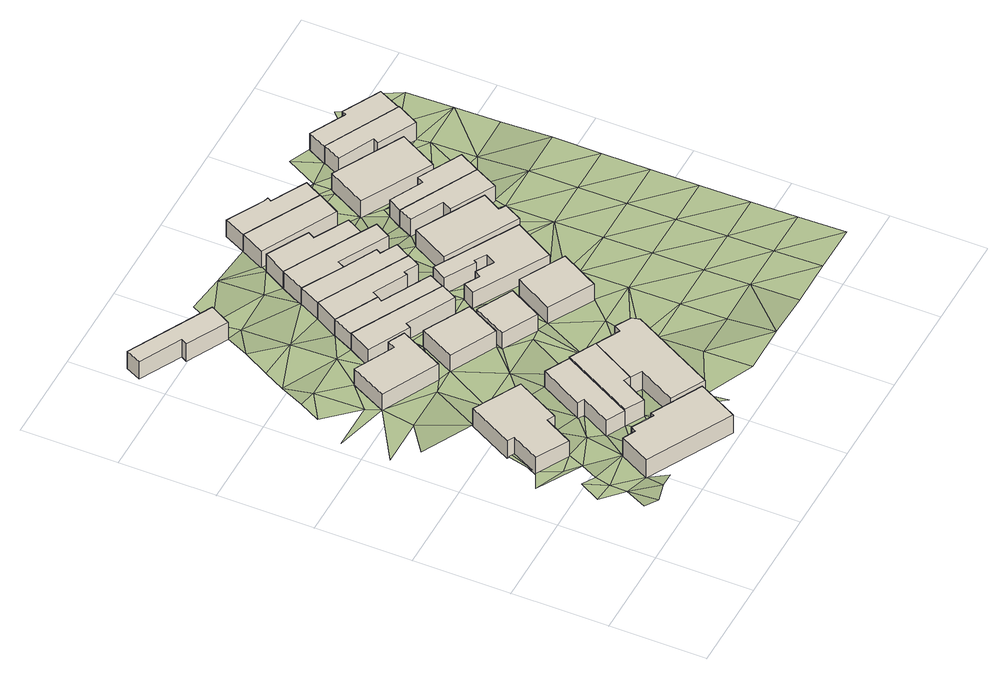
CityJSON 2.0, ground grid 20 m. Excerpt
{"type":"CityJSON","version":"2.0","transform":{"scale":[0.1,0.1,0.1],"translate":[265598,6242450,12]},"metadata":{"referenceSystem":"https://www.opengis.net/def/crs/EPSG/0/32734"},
"CityObjects":{
"building1":{"type":"Building","attributes":{"address":"78 Pope Street Salt River Cape Town","building":"house","building:levels":"1","footprint":{"type":"Polygon"},"plus_code":"C7XPXPXJ+XPX","ground_height":14.66,"building_height":4.1,"roof_height":18.76},"geometry":[{"type":"Solid","lod":"1","boundaries":[[[[0,1,2,3,4,5]],[[1,6,7,3,2]],[[6,8,9,7]],[[8,10,11,9]],[[10,12,13,11]],[[12,14,15,13]],[[14,16,17,15]],[[16,0,5,4,17]],[[4,3,7,9,11,13,15,17]],[[16,14,12,10,8,6,1,0]]]]}]},
"building2":{"type":"Building","attributes":{"address":"32 Chatham Road Salt River Cape Town","building":"house","building:levels":"1","footprint":{"type":"Polygon"},"plus_code":"C8XCXPX5+XCR","ground_height":15.57,"building_height":4.1,"roof_height":19.67},"geometry":[{"type":"Solid","lod":"1","boundaries":[[[[18,19,20,21]],[[19,22,23,20]],[[22,24,25,23]],[[24,26,27,25]],[[26,28,29,27]],[[28,30,31,29]],[[30,32,33,31]],[[32,18,21,33]],[[21,20,23,25,27,29,31,33]],[[32,30,28,26,24,22,19,18]]]]}]},
"building3":{"type":"Building","attributes":{"address":"Pope Street Salt River Cape Town","building":"house","building:levels":"1","footprint":{"type":"Polygon"},"plus_code":"C8XCX2XQ+XWX","ground_height":14.62,"building_height":4.1,"roof_height":18.72},"geometry":[{"type":"Solid","lod":"1","boundaries":[[[[34,35,36,37]],[[35,38,39,36]],[[38,40,41,39]],[[40,42,43,41]],[[42,44,45,43]],[[44,34,37,45]],[[37,36,39,41,43,45]],[[44,42,40,38,35,34]]]]}]},
"building4":{"type":"Building","attributes":{"address":"39 Kingsley Road Salt River Cape Town","building":"house","building:levels":"1","footprint":{"type":"Polygon"},"plus_code":"C7XWX7XM+XVR","ground_height":14.01,"building_height":4.1,"roof_height":18.11},"geometry":[{"type":"Solid","lod":"1","boundaries":[[[[46,47,48,49]],[[47,50,51,48]],[[50,52,53,51]],[[52,54,55,53]],[[54,56,57,55]],[[56,46,49,57]],[[49,48,51,53,55,57]],[[56,54,52,50,47,46]]]]}]},
"building5":{"type":"Building","attributes":{"address":"Pope Street Salt River Cape Town","building":"house","building:levels":"1","footprint":{"type":"Polygon"},"plus_code":"C8XJXHX7+XFX","ground_height":14.87,"building_height":4.1,"roof_height":18.97},"geometry":[{"type":"Solid","lod":"1","boundaries":[[[[58,59,60,61,62,63]],[[59,64,45,65,61,60]],[[64,66,67,68,65,45]],[[66,69,70,68,67]],[[69,71,72,70]],[[71,58,63,62,72]],[[62,61,65,68,70,72]],[[71,69,66,64,59,58]]]]}]},
"building6":{"type":"Building","attributes":{"address":"44 Kingsley Road Salt River Cape Town","building":"house","building:levels":"1","footprint":{"type":"Polygon"},"plus_code":"C7X9XCXM+X5V","ground_height":13.23,"building_height":4.1,"roof_height":17.33},"geometry":[{"type":"Solid","lod":"1","boundaries":[[[[73,74,75,76]],[[74,77,78,75]],[[77,79,80,78]],[[79,81,82,80]],[[81,83,84,82]],[[83,73,76,84]],[[76,75,78,80,82,84]],[[83,81,79,77,74,73]]]]}]},
"building7":{"type":"Building","attributes":{"address":"86 Pope Street Salt River Cape Town","building":"house","building:levels":"1","footprint":{"type":"Polygon"},"plus_code":"C8XVXVX5+XCW","ground_height":14.83,"building_height":4.1,"roof_height":18.93},"geometry":[{"type":"Solid","lod":"1","boundaries":[[[[85,86,87,63]],[[86,88,89,87]],[[88,90,91,89]],[[90,92,93,91]],[[92,94,95,93]],[[94,96,97,95]],[[96,98,99,97]],[[98,100,101,99]],[[100,85,63,101]],[[63,87,89,91,93,95,97,99,101]],[[100,98,96,94,92,90,88,86,85]]]]}]},
"building8":{"type":"Building","attributes":{"address":"17 Pope Street Salt River Cape Town","building":"house","building:levels":"1","footprint":{"type":"Polygon"},"plus_code":"C8XHXCX8+XFR","ground_height":14.04,"building_height":4.1,"roof_height":18.14},"geometry":[{"type":"Solid","lod":"1","boundaries":[[[[102,103,104,105]],[[103,106,107,104]],[[106,108,109,107]],[[108,102,105,109]],[[105,104,107,109]],[[108,106,103,102]]]]}]},
"building9":{"type":"Building","attributes":{"address":"37 Kingsley Road Salt River Cape Town","building":"house","building:levels":"1","footprint":{"type":"Polygon"},"plus_code":"C8XCXGXP+X4V","ground_height":14.04,"building_height":4.1,"roof_height":18.14},"geometry":[{"type":"Solid","lod":"1","boundaries":[[[[110,111,112,113,114]],[[111,115,116,112]],[[115,117,118,116]],[[117,119,120,118]],[[119,121,122,123,120]],[[121,110,114,113,123,122]],[[113,112,116,118,120,123]],[[121,119,117,115,111,110]]]]}]},
"building10":{"type":"Building","attributes":{"address":"35 Kingsley Road Salt River Cape Town","building":"house","building:levels":"1","footprint":{"type":"Polygon"},"plus_code":"C8XMXHX9+XPW","ground_height":13.75,"building_height":4.1,"roof_height":17.85},"geometry":[{"type":"Solid","lod":"1","boundaries":[[[[121,124,125,122]],[[124,126,127,125]],[[126,128,129,127]],[[128,130,131,129]],[[130,110,114,131]],[[110,121,122,114]],[[122,125,127,129,131,114]],[[110,130,128,126,124,121]]]]}]},
"building11":{"type":"Building","attributes":{"address":"19A Pope Street Salt River Cape Town","building":"house","building:levels":"1","footprint":{"type":"Polygon"},"plus_code":"C8XXXPXH+X6W","ground_height":14.03,"building_height":4.1,"roof_height":18.13},"geometry":[{"type":"Solid","lod":"1","boundaries":[[[[132,133,134,135]],[[133,136,137,134]],[[136,138,139,137]],[[138,132,135,139]],[[135,134,137,139]],[[138,136,133,132]]]]}]},
"building12":{"type":"Building","attributes":{"address":"33 Kingsley Road Salt River Cape Town","building":"house","building:levels":"1","footprint":{"type":"Polygon"},"plus_code":"C8XMXCXF+XFX","ground_height":13.75,"building_height":4.1,"roof_height":17.85},"geometry":[{"type":"Solid","lod":"1","boundaries":[[[[140,141,129,131]],[[141,142,143,129]],[[142,144,145,143]],[[144,146,147,145]],[[146,148,149,147]],[[148,150,151,152,149]],[[150,153,154,155,152,151]],[[153,140,131,155,154]],[[131,129,143,145,147,149,152,155]],[[153,150,148,146,144,142,141,140]]]]}]},
"building13":{"type":"Building","attributes":{"address":"31 Kingsley Road Salt River Cape Town","building":"house","building:levels":"1","footprint":{"type":"Polygon"},"plus_code":"C8XQXWXP+XCR","ground_height":13.62,"building_height":4.1,"roof_height":17.72},"geometry":[{"type":"Solid","lod":"1","boundaries":[[[[153,150,151,154]],[[150,156,157,151]],[[156,158,159,157]],[[158,160,161,159]],[[160,162,163,161]],[[162,164,165,163]],[[164,153,154,165]],[[154,151,157,159,161,163,165]],[[164,162,160,158,156,150,153]]]]}]},
"building14":{"type":"Building","attributes":{"address":"26 Chatham Road Salt River Cape Town","building":"house","building:levels":"1","footprint":{"type":"Polygon"},"plus_code":"C9XGXQXV+X6V","ground_height":13.98,"building_height":4.1,"roof_height":18.08},"geometry":[{"type":"Solid","lod":"1","boundaries":[[[[166,167,168,169]],[[167,170,171,168]],[[170,172,173,171]],[[172,166,169,173]],[[169,168,171,173]],[[172,170,167,166]]]]}]},
"building15":{"type":"Building","attributes":{"address":"29 Kingsley Road Salt River Cape Town","building":"house","building:levels":"1","footprint":{"type":"Polygon"},"plus_code":"C8XWX3XC+X5R","ground_height":13.62,"building_height":4.1,"roof_height":17.72},"geometry":[{"type":"Solid","lod":"1","boundaries":[[[[174,175,163,165]],[[175,176,177,163]],[[176,178,179,177]],[[178,180,181,179]],[[180,182,183,181]],[[182,184,185,183]],[[184,174,165,185]],[[165,163,177,179,181,183,185]],[[184,182,180,178,176,175,174]]]]}]},
"building16":{"type":"Building","attributes":{"address":"27 Kingsley Road Salt River Cape Town","building":"house","building:levels":"1","footprint":{"type":"Polygon"},"plus_code":"C9X3XPXV+XRV","ground_height":13.62,"building_height":4.1,"roof_height":17.72},"geometry":[{"type":"Solid","lod":"1","boundaries":[[[[184,182,183,185]],[[182,186,187,183]],[[186,188,189,187]],[[188,190,191,189]],[[190,192,193,191]],[[192,184,185,193]],[[185,183,187,189,191,193]],[[192,190,188,186,182,184]]]]}]},
"building17":{"type":"Building","attributes":{"address":"24 Chatham Road Salt River Cape Town","building":"house","building:levels":"1","footprint":{"type":"Polygon"},"plus_code":"C9XQXXXC+X7V","ground_height":13.66,"building_height":4.1,"roof_height":17.76},"geometry":[{"type":"Solid","lod":"1","boundaries":[[[[194,195,196,197]],[[195,198,199,196]],[[198,200,201,199]],[[200,202,203,201]],[[202,204,205,203]],[[204,206,207,205]],[[206,208,209,207]],[[208,210,211,209]],[[210,212,213,211]],[[212,214,215,213]],[[214,216,217,215]],[[216,194,197,217]],[[197,196,199,201,203,205,207,209,211,213,215,217]],[[216,214,212,210,208,206,204,202,200,198,195,194]]]]}]},
"building18":{"type":"Building","attributes":{"address":"25 Kingsley Road Salt River Cape Town","building":"house","building:levels":"1","footprint":{"type":"Polygon"},"plus_code":"C9X6XFXC+XWW","ground_height":13.11,"building_height":4.1,"roof_height":17.21},"geometry":[{"type":"Solid","lod":"1","boundaries":[[[[218,219,220,221,222]],[[219,223,224,220]],[[223,225,226,227,224]],[[225,218,222,221,227,226]],[[221,220,224,227]],[[225,223,219,218]]]]}]},
"building19":{"type":"Building","attributes":{"address":"22 Chatham Road Salt River Cape Town","building":"house","building:levels":"1","footprint":{"type":"Polygon"},"plus_code":"C9XWX4X3+X8R","ground_height":13.66,"building_height":4.1,"roof_height":17.76},"geometry":[{"type":"Solid","lod":"1","boundaries":[[[[228,229,230,231]],[[229,232,233,230]],[[232,234,235,233]],[[234,236,237,235]],[[236,238,239,237]],[[238,228,231,239]],[[231,230,233,235,237,239]],[[238,236,234,232,229,228]]]]}]},
"building20":{"type":"Building","attributes":{"address":"23 Kingsley Road Salt River Cape Town","building":"house","building:levels":"1","footprint":{"type":"Polygon"},"plus_code":"C9X9XCX3+X4V","ground_height":12.96,"building_height":4.1,"roof_height":17.06},"geometry":[{"type":"Solid","lod":"1","boundaries":[[[[218,225,226,222]],[[225,240,241,226]],[[240,242,243,241]],[[242,244,245,243]],[[244,246,247,248,245]],[[246,249,250,251,248,247]],[[249,218,222,251,250]],[[222,226,241,243,245,248,251]],[[249,246,244,242,240,225,218]]]]}]},
"building21":{"type":"Building","attributes":{"address":"20 Chatham Road Salt River Cape Town","building":"house","building:levels":"1","footprint":{"type":"Polygon"},"plus_code":"CCX7XGX5+XFX","ground_height":13.17,"building_height":4.1,"roof_height":17.27},"geometry":[{"type":"Solid","lod":"1","boundaries":[[[[252,253,254,255]],[[253,256,257,254]],[[256,258,259,257]],[[258,260,261,259]],[[260,262,263,261]],[[262,252,255,263]],[[255,254,257,259,261,263]],[[262,260,258,256,253,252]]]]}]},
"building22":{"type":"Building","attributes":{"address":"18 Chatham Road Salt River Cape Town","building":"house","building:levels":"1","footprint":{"type":"Polygon"},"plus_code":"CCX7XRXC+XXV","ground_height":13.17,"building_height":4.1,"roof_height":17.27},"geometry":[{"type":"Solid","lod":"1","boundaries":[[[[252,262,263,255]],[[262,264,265,263]],[[264,266,267,265]],[[266,268,269,267]],[[268,270,271,269]],[[270,252,255,271]],[[255,263,265,267,269,271]],[[270,268,266,264,262,252]]]]}]},
"building23":{"type":"Building","attributes":{"address":"16 Chatham Road Salt River Cape Town","building":"house","building:levels":"1","footprint":{"type":"Polygon"},"plus_code":"CCX6XRX8+X9V","ground_height":13,"building_height":4.1,"roof_height":17.1},"geometry":[{"type":"Solid","lod":"1","boundaries":[[[[272,273,274,275]],[[273,276,277,274]],[[276,278,279,277]],[[278,272,275,279]],[[275,274,277,279]],[[278,276,273,272]]]]}]},
"building24":{"type":"Building","attributes":{"address":"Chatham Road Salt River Cape Town","building":"house","building:levels":"1","footprint":{"type":"Polygon"},"plus_code":"CCXJX2X6+XCX","ground_height":12.95,"building_height":4.1,"roof_height":17.05},"geometry":[{"type":"Solid","lod":"1","boundaries":[[[[280,281,282,283,284,285]],[[281,286,287,283,282]],[[286,288,289,287]],[[288,290,291,289]],[[290,292,293,291]],[[292,280,285,284,293]],[[284,283,287,289,291,293]],[[292,290,288,286,281,280]]]]}]},
"building25":{"type":"Building","attributes":{"address":"Chatham Road Salt River Cape Town","building":"house","building:levels":"1","footprint":{"type":"Polygon"},"plus_code":"CCXPXHXP+XPX","ground_height":12.68,"building_height":4.1,"roof_height":16.78},"geometry":[{"type":"Solid","lod":"1","boundaries":[[[[294,295,296,285]],[[295,297,298,296]],[[297,299,300,298]],[[299,301,302,300]],[[301,303,304,302]],[[303,294,285,304]],[[285,296,298,300,302,304]],[[303,301,299,297,295,294]]]]}]},
"terrain1":{"type":"TINRelief","geometry":[{"type":"CompositeSurface","lod":"1","boundaries":[[[305,306,307]],[[308,309,305]],[[310,309,308]],[[305,307,311]],[[312,310,308]],[[313,314,315]],[[305,316,308]],[[305,311,316]],[[317,315,314]],[[318,316,311]],[[312,308,319]],[[313,315,320]],[[319,308,316]],[[321,322,313]],[[313,323,321]],[[315,317,320]],[[319,317,312]],[[322,321,323]],[[317,324,320]],[[317,319,324]],[[325,326,327]],[[328,329,327]],[[319,330,331]],[[320,332,333]],[[320,324,332]],[[331,334,319]],[[335,336,325]],[[334,324,319]],[[334,331,337]],[[338,339,340]],[[335,340,339]],[[331,26,24]],[[332,324,341]],[[24,337,331]],[[334,342,324]],[[329,343,327]],[[327,343,325]],[[341,324,342]],[[325,46,335]],[[338,340,344]],[[341,16,332]],[[329,16,345]],[[345,343,329]],[[24,346,337]],[[46,340,335]],[[24,347,346]],[[348,347,24]],[[348,346,347]],[[343,50,325]],[[348,24,349]],[[350,344,340]],[[16,341,35]],[[340,46,350]],[[345,102,343]],[[351,345,16]],[[348,352,346]],[[353,346,354]],[[355,344,356]],[[349,357,348]],[[50,343,102]],[[352,354,346]],[[345,351,102]],[[351,16,35]],[[350,46,358]],[[46,56,358]],[[350,356,344]],[[349,359,357]],[[355,356,360]],[[351,35,34]],[[56,54,358]],[[350,358,110]],[[108,50,102]],[[361,358,54]],[[108,52,50]],[[360,356,362]],[[363,360,362]],[[103,102,351]],[[356,350,130]],[[130,350,110]],[[54,52,361]],[[364,351,34]],[[362,74,363]],[[365,103,351]],[[34,58,366]],[[52,108,361]],[[361,108,367]],[[365,351,364]],[[356,130,368]],[[367,369,361]],[[357,370,371]],[[366,364,34]],[[362,356,372]],[[366,58,98]],[[371,373,357]],[[372,356,368]],[[367,108,374]],[[375,103,365]],[[376,74,362]],[[58,377,98]],[[373,378,357]],[[374,369,367]],[[364,379,365]],[[379,364,366]],[[106,103,375]],[[108,106,374]],[[376,362,372]],[[380,381,74]],[[379,366,382]],[[366,98,383]],[[370,384,371]],[[380,74,376]],[[382,366,383]],[[98,385,383]],[[106,375,386]],[[106,386,374]],[[387,128,126]],[[184,376,372]],[[371,388,373]],[[138,379,382]],[[387,389,128]],[[138,386,375]],[[384,388,371]],[[386,390,374]],[[373,391,378]],[[392,374,390]],[[387,126,393]],[[376,184,192]],[[380,376,192]],[[385,378,394]],[[395,382,383]],[[138,382,172]],[[390,396,392]],[[386,138,172]],[[383,385,394]],[[393,392,396]],[[388,391,373]],[[380,192,397]],[[390,398,396]],[[148,387,393]],[[399,387,148]],[[400,393,396]],[[401,398,390]],[[391,394,378]],[[148,393,400]],[[394,395,383]],[[218,380,397]],[[402,162,160]],[[386,172,216]],[[398,403,396]],[[388,384,404]],[[405,148,400]],[[190,397,192]],[[150,148,405]],[[398,406,403]],[[388,404,391]],[[384,407,404]],[[160,408,402]],[[403,409,410]],[[406,409,403]],[[158,156,160]],[[394,411,395]],[[405,412,150]],[[216,172,413]],[[411,413,395]],[[150,412,156]],[[160,156,408]],[[414,394,391]],[[194,405,400]],[[190,415,397]],[[412,408,156]],[[405,236,412]],[[414,391,404]],[[188,416,190]],[[408,412,236]],[[417,411,394]],[[418,419,420]],[[419,416,420]],[[407,421,404]],[[190,416,415]],[[414,417,394]],[[422,408,236]],[[418,416,419]],[[418,408,422]],[[411,423,413]],[[194,424,405]],[[216,413,425]],[[426,416,418]],[[404,427,414]],[[418,422,252]],[[417,423,411]],[[422,236,428]],[[415,416,426]],[[425,194,216]],[[427,404,421]],[[270,418,252]],[[425,413,423]],[[426,418,270]],[[429,415,426]],[[417,414,430]],[[431,428,236]],[[428,432,422]],[[433,240,434]],[[240,435,434]],[[424,194,425]],[[414,427,430]],[[436,426,270]],[[437,435,438]],[[439,424,425]],[[440,423,417]],[[441,429,426]],[[431,442,439]],[[427,421,443]],[[429,441,240]],[[435,240,438]],[[430,440,417]],[[444,436,270]],[[426,445,441]],[[425,446,439]],[[428,431,447]],[[431,439,446]],[[448,426,436]],[[449,425,423]],[[240,441,445]],[[436,444,266]],[[450,430,427]],[[240,445,438]],[[440,449,423]],[[447,431,446]],[[450,427,443]],[[266,448,436]],[[446,425,451]],[[438,445,452]],[[453,440,430]],[[449,451,425]],[[453,430,450]],[[454,447,446]],[[452,280,438]],[[455,452,445]],[[280,456,438]],[[266,457,448]],[[458,449,440]],[[454,459,447]],[[451,454,446]],[[453,458,440]],[[445,272,455]],[[456,280,460]],[[461,452,455]],[[462,451,449]],[[459,463,457]],[[454,463,459]],[[449,458,462]],[[448,457,464]],[[272,448,464]],[[465,454,451]],[[463,464,457]],[[451,462,465]],[[466,455,272]],[[467,460,301]],[[463,454,468]],[[466,272,464]],[[301,299,467]],[[468,454,465]],[[463,469,464]],[[468,470,463]],[[466,464,469]],[[299,471,472]],[[469,463,470]],[[469,292,466]],[[471,299,473]],[[474,473,292]],[[471,473,475]],[[292,469,474]],[[474,475,473]]]}]}
},
"vertices":[
[153,446,23],[103,352,23],[103,352,67],[103,352,68],[153,446,68],[153,446,67],[117,344,23],[117,344,68],[86,285,23],[86,285,68],[152,249,23],[152,249,68],[184,309,23],[184,309,68],[200,301,23],[200,301,68],[250,394,23],[250,394,68],
[159,95,31],[336,2,31],[336,2,77],[159,95,77],[380,86,31],[380,86,77],[275,141,31],[275,141,77],[271,133,31],[271,133,77],[226,157,31],[226,157,77],[220,146,31],[220,146,77],[193,159,31],[193,159,77],
[350,343,26],[300,369,26],[300,369,67],[350,343,67],[251,278,26],[251,278,67],[264,271,26],[264,271,67],[231,211,26],[231,211,67],[269,191,26],[269,191,67],
[160,691,20],[121,615,20],[121,615,61],[160,691,61],[238,556,20],[238,556,61],[285,648,20],[285,648,61],[251,665,20],[251,665,61],[243,649,20],[243,649,61],
[404,315,24],[350,343,24],[350,343,69],[350,343,70],[404,315,70],[404,315,69],[269,191,24],[269,191,70],[307,170,24],[307,170,67],[307,170,70],[338,226,24],[338,226,70],[351,219,24],[351,219,70],
[178,956,9],[202,1000,9],[202,1000,53],[178,956,53],[29,1091,9],[29,1091,53],[13,1059,9],[13,1059,53],[100,1014,9],[100,1014,53],[93,1001,9],[93,1001,53],
[404,315,22],[351,219,22],[351,219,69],[375,206,22],[375,206,69],[333,128,22],[333,128,69],[403,91,22],[403,91,69],[498,269,22],[498,269,69],[494,285,22],[494,285,69],[461,303,22],[461,303,69],[453,289,22],[453,289,69],
[268,547,20],[362,498,20],[362,498,61],[268,547,61],[400,570,20],[400,570,61],[306,620,20],[306,620,61],
[243,736,18],[216,689,18],[216,689,61],[243,736,61],[243,736,59],[303,645,18],[303,645,61],[309,656,18],[309,656,61],[410,604,18],[410,604,61],[428,638,18],[428,638,59],[428,638,61],
[445,671,18],[445,671,59],[345,724,18],[345,724,59],[352,734,18],[352,734,59],[264,780,18],[264,780,59],
[399,555,19],[363,486,19],[363,486,61],[399,555,61],[435,448,19],[435,448,61],[472,517,19],[472,517,61],
[264,780,16],[352,734,16],[359,747,16],[359,747,59],[428,711,16],[428,711,59],[432,719,16],[432,719,59],[461,704,16],[461,704,59],[475,730,16],[475,730,57],[475,730,59],[291,828,16],[291,828,57],[291,828,59],
[494,763,16],[494,763,57],[460,781,16],[460,781,57],[466,791,16],[466,791,57],[398,826,16],[398,826,57],[314,872,16],[314,872,57],
[460,439,19],[552,389,19],[552,389,61],[460,439,61],[596,469,19],[596,469,61],[504,519,19],[504,519,61],
[314,872,13],[398,826,13],[406,841,13],[406,841,57],[507,786,13],[507,786,57],[526,820,13],[526,820,57],[495,837,13],[495,837,57],[340,921,13],[340,921,57],
[514,871,13],[514,871,57],[444,909,13],[444,909,57],[452,923,13],[452,923,57],[367,969,13],[367,969,57],
[637,582,17],[468,677,17],[468,677,58],[637,582,58],[451,646,17],[451,646,58],[513,611,17],[513,611,58],[516,616,17],[516,616,58],[539,602,17],[539,602,58],[527,581,17],[527,581,58],[490,602,17],[490,602,58],[482,589,17],[482,589,58],[452,606,17],[452,606,58],[438,582,17],[438,582,58],[589,497,17],[589,497,58],
[400,1032,9],[374,983,9],[374,983,52],[400,1032,52],[400,1032,51],[529,902,9],[529,902,52],[555,949,9],[555,949,51],[555,949,52],
[652,588,16],[672,626,16],[672,626,58],[652,588,58],[658,634,16],[658,634,58],[680,673,16],[680,673,58],[542,748,16],[542,748,58],[500,671,16],[500,671,58],
[575,986,9],[575,986,51],[503,1025,9],[503,1025,51],[508,1033,9],[508,1033,51],[498,1036,9],[498,1036,48],[498,1036,51],[422,1077,9],[422,1077,48],[422,1077,51],
[582,799,10],[568,770,10],[568,770,53],[582,799,53],[634,736,10],[634,736,53],[624,717,10],[624,717,53],[715,668,10],[715,668,53],[740,717,10],[740,717,53],
[763,760,10],[763,760,53],[674,807,10],[674,807,53],[666,793,10],[666,793,53],[598,828,10],[598,828,53],
[762,877,8],[617,955,8],[617,955,51],[762,877,51],[574,875,8],[574,875,51],[719,797,8],[719,797,51],
[677,998,7],[658,960,7],[658,960,48],[658,960,51],[677,998,51],[677,998,48],[732,924,7],[732,924,51],[726,913,7],[726,913,51],[805,872,7],[805,872,51],[830,919,7],[830,919,51],
[677,998,5],[830,919,5],[830,919,48],[854,968,5],[854,968,48],[776,1009,5],[776,1009,48],[771,1000,5],[771,1000,48],[698,1038,5],[698,1038,48],
[108,109,35],[84,63,39],[109,45,39],[109,145,35],[66,149,35],[90,193,35],[149,55,39],[117,178,35],[86,285,31],[45,266,33],[109,240,31],[159,95,33],[138,214,31],[179,55,38],[193,159,33],[152,249,31],[109,345,29],[103,352,29],[117,344,29],[209,240,30],[121,615,21],[8,545,22],[109,545,21],[51,502,22],[153,446,26],[220,146,33],[226,157,33],[200,301,27],[184,309,27],[231,211,30],[109,645,21],[8,645,22],[269,191,31],[74,757,17],[50,713,18],[109,750,17],[251,278,30],[264,271,29],[209,545,20],[100,809,14],[209,445,23],[307,170,31],[309,145,31],[333,128,31],[380,86,33],[209,750,18],[309,445,21],[375,206,26],[338,226,29],[351,219,29],[123,852,14],[209,845,14],[403,91,33],[216,689,20],[409,45,33],[153,908,14],[303,645,20],[209,945,11],[178,956,11],[409,445,21],[363,486,21],[409,345,24],[309,645,20],[291,828,17],[309,656,20],[509,45,31],[509,145,28],[314,872,17],[509,240,24],[410,604,20],[399,555,20],[309,945,13],[453,289,26],[498,269,24],[435,448,21],[309,1040,9],[228,1050,9],[460,439,20],[509,345,22],[609,45,33],[494,285,24],[438,582,20],[428,711,17],[609,145,24],[359,747,17],[452,606,20],[609,240,22],[428,638,20],[445,671,20],[609,345,21],[552,389,22],[451,646,20],[374,983,13],[490,602,19],[432,719,17],[468,677,19],[482,589,19],[406,841,16],[513,611,19],[709,145,24],[500,671,19],[527,581,19],[709,45,26],[507,786,16],[539,602,19],[516,616,19],[609,445,20],[509,750,16],[596,469,20],[709,240,22],[529,902,11],[514,871,14],[709,345,21],[526,820,14],[509,845,14],[495,837,14],[809,45,26],[568,770,12],[709,445,20],[652,588,17],[709,545,17],[574,875,10],[809,145,23],[624,717,12],[555,949,11],[809,240,21],[680,673,17],[634,736,12],[503,1025,10],[508,1033,10],[509,1040,10],[609,845,10],[506,1051,10],[616,991,9],[672,626,17],[809,345,20],[609,945,9],[658,634,17],[910,45,25],[666,793,12],[617,955,9],[709,645,17],[715,668,17],[719,797,10],[809,445,19],[910,145,22],[809,545,18],[658,960,9],[910,240,20],[809,645,18],[726,913,9],[653,1058,7],[763,760,11],[910,345,18],[740,717,12],[698,1038,7],[732,924,9],[910,445,17],[809,750,11],[809,845,8],[910,545,17],[805,872,8],[709,1040,7],[910,645,17],[910,845,9],[910,750,12],[820,1020,5],[809,1040,5],[854,968,7],[910,945,6],[889,982,6]
]}
